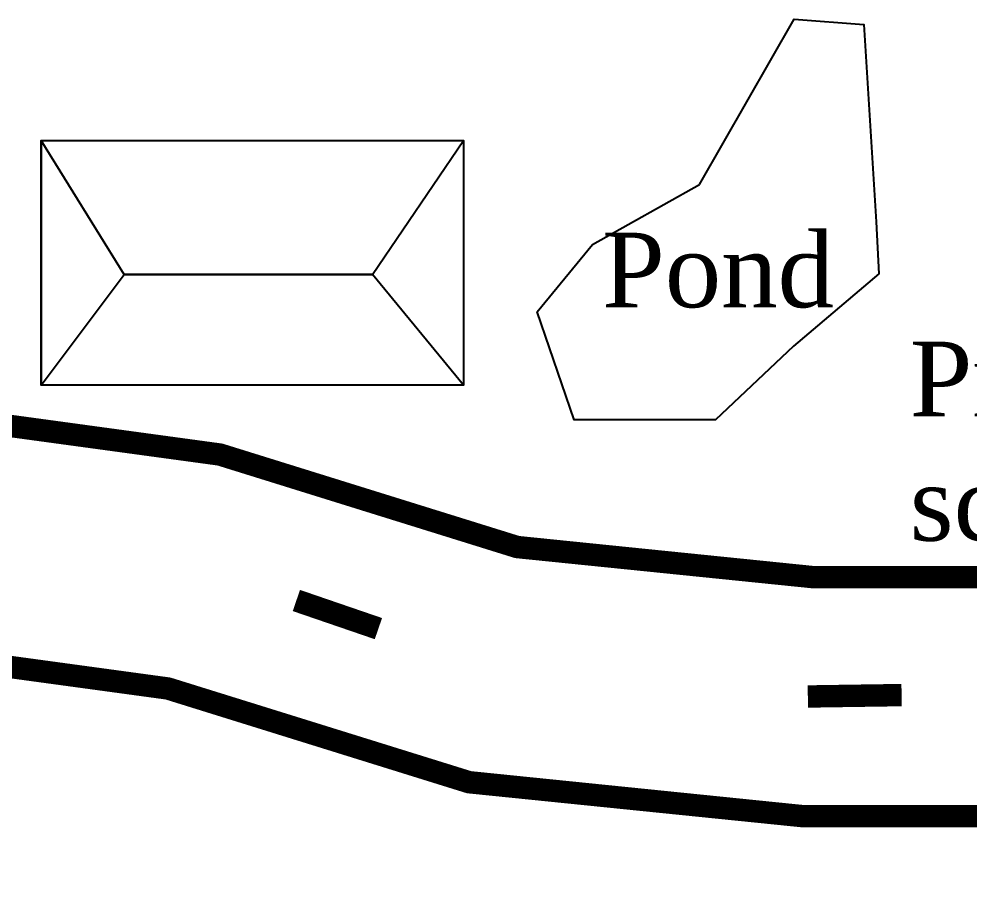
# Model space of a CAD drawing. Header units: inches. Extents: x -885 to 26362, y -28010 to 990.
# Drawn here: x 4353.226 to 4358.225, y -2389.816 to -2385.158 of the extents above; entities that cross this region are included whole.
import ezdxf

# ---------------------------------------------------------------- set-up
doc = ezdxf.new("R2010")
doc.units = ezdxf.units.IN
doc.header["$MEASUREMENT"] = 0
doc.layers.add('Text', color=7, linetype='Continuous')
doc.styles.add('Text', font='times.ttf', dxfattribs={"height": 240})

msp = doc.modelspace()

# ---------------------------------------------------------------- linework, layer by layer
at = {"layer": 'Text'}
for points in [[(4356.803361, -2386.028805), (4357.300551, -2385.157965), (4357.665743, -2385.187547), (4357.731742, -2386.22479), (4357.745446, -2386.49699), (4357.745446, -2386.49699), (4357.745446, -2386.49699), (4357.296151, -2386.877458), (4356.886959, -2387.26573), (4356.143375, -2387.26573), (4355.949779, -2386.698113), (4356.240173, -2386.343121), (4356.803361, -2386.028805)], [(4355.084943, -2386.50187), (4355.562669, -2385.796829), (4355.562669, -2387.083274), (4355.084943, -2386.50187), (4353.779348, -2386.50187), (4353.342651, -2385.796829), (4353.342651, -2387.083274), (4353.779348, -2386.50187)]]:
    msp.add_lwpolyline(points, dxfattribs=at)
msp.add_lwpolyline([(4353.342651, -2385.796829), (4355.562669, -2385.796829), (4355.562669, -2387.083274), (4353.342651, -2387.083274)], close=True, dxfattribs=at)
at = {"layer": 'Text', "const_width": 0.117725}
for points in [[(4329.273464, -2387.758528), (4332.168604, -2388.178232), (4334.126563, -2388.394555), (4336.907305, -2388.111671), (4342.125596, -2387.222342), (4344.567545, -2386.885839), (4347.568282, -2386.54194), (4348.778257, -2386.562278), (4350.485421, -2387.015263), (4351.910992, -2387.124349), (4354.282542, -2387.447909), (4355.84451, -2387.934175), (4357.406477, -2388.093182), (4358.524054, -2388.093182), (4359.272038, -2388.218908), (4360.042022, -2388.414893), (4361.0848, -2389.374481), (4361.683188, -2391.75034), (4372.218151, -2413.77649)], [(4329.047654, -2388.994651), (4332.009529, -2389.42403), (4334.121097, -2389.657325), (4337.076525, -2389.35667), (4342.316838, -2388.463587), (4344.724765, -2388.131773), (4347.629481, -2387.798879), (4348.604128, -2387.815261), (4350.27473, -2388.258544), (4351.778094, -2388.373583), (4354.009152, -2388.677976), (4355.591764, -2389.170668), (4357.342726, -2389.348914), (4358.419253, -2389.348914), (4359.012645, -2389.448656), (4359.425015, -2389.553617), (4359.958649, -2390.044679), (4360.496163, -2392.178843), (4370.75682, -2413.722871)], [(4355.115146, -2388.363123), (4354.683955, -2388.21521)], [(4357.865089, -2388.712569), (4357.372299, -2388.719964)]]:
    msp.add_lwpolyline(points, dxfattribs=at)
at = {"layer": 'Text', "color": 6}
msp.add_lwpolyline([(4353.779348, -2386.50187), (4355.084943, -2386.50187)], dxfattribs=at)

# ---------------------------------------------------------------- texts
at = {"layer": 'Text', "char_height": 0.3924164, "attachment_point": 1, "style": 'Text'}
for s, insert in [('Pond', (4356.291004, -2386.281077)), ('Primary\\Pschool', (4357.90776, -2386.854005))]:
    msp.add_mtext(s, dxfattribs=dict(at, insert=insert))

doc.saveas('drawing.dxf')
